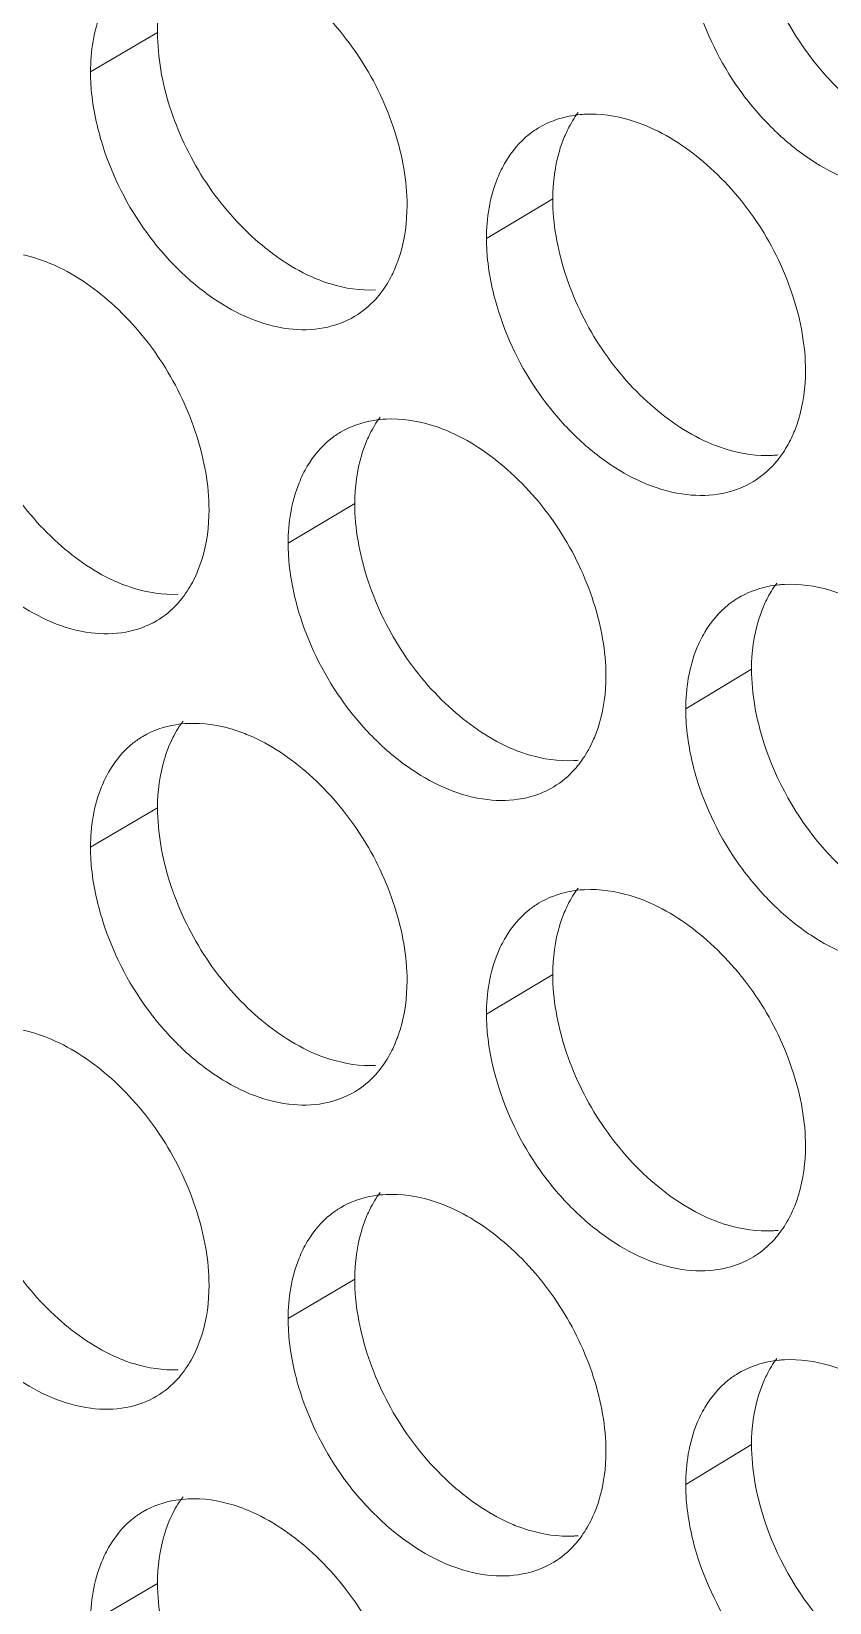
# Model space of a CAD drawing. Header units: millimetres. Extents: x 1177 to 4147, y 93 to 2194.
# Drawn here: x 2615.09 to 2623.2, y 853.62 to 869.58 of the extents above; entities that cross this region are included whole.
import ezdxf

# ---------------------------------------------------------------- set-up
doc = ezdxf.new("R2010")
doc.units = ezdxf.units.MM
doc.header["$LTSCALE"] = 0.1
doc.layers.get('0').update_dxf_attribs({"lineweight": 13})
doc.layers.add('标注', color=251, linetype='Continuous', lineweight=9)

# ---------------------------------------------------------------- blocks, each defined once
blk = doc.blocks.new('02')
at = {"layer": '标注'}
for p, q in [((4506.808, 833.505), (4505.836, 832.934)), ((4512.541, 831.091), (4511.58, 830.515)), ((4509.669, 826.67), (4508.703, 826.096)), ((4515.425, 824.27), (4514.47, 823.691)), ((4506.808, 822.255), (4505.836, 821.684)), ((4506.808, 822.255), (4505.836, 821.684)), ((4512.541, 819.841), (4511.58, 819.265)), ((4512.541, 819.841), (4511.58, 819.265)), ((4509.669, 815.42), (4508.703, 814.846)), ((4515.425, 813.02), (4514.47, 812.441)), ((4506.808, 811.005), (4505.836, 810.434))]:
    blk.add_line(p, q, dxfattribs=at)
for centre, radius, start, end in [((4513.09, 830.668), 1.654, 92.9003, 95.1818), ((4515.644, 829.017), 1.649, 272.9969, 275.7719), ((4515.989, 823.839), 1.662, 93.0207, 95.749), ((4512.763, 824.58), 1.64, 272.8765, 275.2009), ((4513.09, 819.418), 1.654, 92.9003, 95.1818), ((4513.09, 819.418), 1.654, 92.9003, 95.1818), ((4515.644, 817.767), 1.649, 272.9969, 275.7719), ((4515.644, 817.767), 1.649, 272.9969, 275.7719), ((4515.989, 812.589), 1.662, 93.0207, 95.749), ((4512.763, 813.33), 1.64, 272.8765, 275.2009)]:
    blk.add_arc(centre, radius, start, end, dxfattribs=at)
for points, knots in [([(4515.425, 835.52), (4515.425, 835.159), (4515.6, 834.22), (4516.216, 833.124), (4517.032, 832.35), (4517.5, 832.067), (4517.74, 831.969)], [0, 0, 0, 0, 0.243755, 0.63494, 0.825083, 1, 1, 1, 1]), ([(4510.428, 830.997), (4510.428, 831.358), (4510.288, 832.107), (4509.799, 833.141), (4509.067, 834.003), (4508.45, 834.426), (4508.128, 834.561)], [0, 0, 0, 0, 0.243745, 0.505466, 0.764291, 1, 1, 1, 1]), ([(4506.984, 834.425), (4506.955, 834.357), (4506.848, 834.062), (4506.808, 833.745), (4506.808, 833.505)], [0, 0, 0, 0, 0.235516, 1, 1, 1, 1]), ([(4506.115, 834.053), (4506.069, 833.976), (4505.898, 833.627), (4505.836, 833.231), (4505.836, 832.934)], [0, 0, 0, 0, 0.232263, 1, 1, 1, 1]), ([(4514.648, 833.874), (4514.793, 833.423), (4515.124, 832.777), (4515.744, 832.074), (4516.404, 831.532), (4517.165, 831.203), (4517.903, 831.225), (4518.224, 831.346), (4518.362, 831.431)], [0, 0, 0, 0, 0.285015, 0.426566, 0.56171, 0.798641, 0.902454, 1, 1, 1, 1]), ([(4506.808, 833.505), (4506.808, 833.144), (4506.946, 832.395), (4507.432, 831.361), (4508.16, 830.497), (4508.775, 830.074), (4509.096, 829.938)], [0, 0, 0, 0, 0.24405, 0.505923, 0.764587, 1, 1, 1, 1]), ([(4505.836, 832.934), (4505.836, 832.847), (4505.853, 832.486), (4505.93, 832.128), (4506.013, 831.865)], [0, 0, 0, 0, 0.239158, 1, 1, 1, 1]), ([(4512.941, 832.315), (4512.887, 832.31), (4512.676, 832.28), (4512.472, 832.204), (4512.336, 832.123)], [0, 0, 0, 0, 0.257466, 1, 1, 1, 1]), ([(4512.909, 832.343), (4512.852, 832.267), (4512.786, 832.157), (4512.732, 832.042), (4512.719, 832.012)], [0, 0, 0, 0, 0.743694, 1, 1, 1, 1]), ([(4513.891, 832.154), (4513.817, 832.184), (4513.533, 832.286), (4513.228, 832.331), (4513.007, 832.319)], [0, 0, 0, 0, 0.265915, 1, 1, 1, 1]), ([(4512.336, 832.123), (4512.288, 832.094), (4512.099, 831.963), (4511.948, 831.781), (4511.859, 831.632)], [0, 0, 0, 0, 0.245262, 1, 1, 1, 1]), ([(4512.719, 832.012), (4512.69, 831.944), (4512.582, 831.649), (4512.541, 831.331), (4512.541, 831.091)], [0, 0, 0, 0, 0.235813, 1, 1, 1, 1]), ([(4516.208, 828.6), (4516.208, 828.961), (4516.067, 829.71), (4515.574, 830.741), (4514.836, 831.601), (4514.214, 832.02), (4513.891, 832.154)], [0, 0, 0, 0, 0.243409, 0.504813, 0.763684, 1, 1, 1, 1]), ([(4506.013, 831.865), (4506.155, 831.415), (4506.48, 830.771), (4507.089, 830.064), (4507.737, 829.518), (4508.484, 829.181), (4509.215, 829.191), (4509.533, 829.306), (4509.67, 829.388)], [0, 0, 0, 0, 0.286235, 0.428153, 0.563457, 0.799968, 0.903181, 1, 1, 1, 1]), ([(4511.859, 831.632), (4511.813, 831.555), (4511.643, 831.207), (4511.58, 830.812), (4511.58, 830.515)], [0, 0, 0, 0, 0.232735, 1, 1, 1, 1]), ([(4510.25, 830.078), (4510.28, 830.146), (4510.387, 830.44), (4510.428, 830.758), (4510.428, 830.997)], [0, 0, 0, 0, 0.235754, 1, 1, 1, 1]), ([(4512.541, 831.091), (4512.541, 830.73), (4512.681, 829.982), (4513.171, 828.949), (4513.905, 828.088), (4514.524, 827.669), (4514.847, 827.535)], [0, 0, 0, 0, 0.243714, 0.505271, 0.763981, 1, 1, 1, 1]), ([(4511.58, 830.515), (4511.58, 830.429), (4511.597, 830.067), (4511.675, 829.71), (4511.758, 829.448)], [0, 0, 0, 0, 0.239233, 1, 1, 1, 1]), ([(4505.264, 830.15), (4505.191, 830.181), (4504.912, 830.285), (4504.609, 830.332), (4504.391, 830.322)], [0, 0, 0, 0, 0.266406, 1, 1, 1, 1]), ([(4507.555, 826.581), (4507.555, 826.942), (4507.415, 827.691), (4506.928, 828.725), (4506.199, 829.59), (4505.585, 830.014), (4505.264, 830.15)], [0, 0, 0, 0, 0.243914, 0.505794, 0.764596, 1, 1, 1, 1]), ([(4510.058, 829.742), (4510.115, 829.819), (4510.183, 829.93), (4510.237, 830.047), (4510.25, 830.078)], [0, 0, 0, 0, 0.74354, 1, 1, 1, 1]), ([(4509.096, 829.938), (4509.169, 829.908), (4509.449, 829.805), (4509.753, 829.759), (4509.971, 829.77)], [0, 0, 0, 0, 0.265996, 1, 1, 1, 1]), ([(4509.67, 829.388), (4509.782, 829.455), (4509.92, 829.57), (4510.031, 829.706), (4510.058, 829.742)], [0, 0, 0, 0, 0.744409, 1, 1, 1, 1]), ([(4511.758, 829.448), (4511.902, 828.997), (4512.231, 828.352), (4512.847, 827.647), (4513.504, 827.104), (4514.26, 826.772), (4514.996, 826.79), (4515.316, 826.909), (4515.454, 826.993)], [0, 0, 0, 0, 0.28542, 0.427092, 0.562289, 0.79908, 0.902694, 1, 1, 1, 1]), ([(4503.958, 829.097), (4503.958, 828.736), (4504.096, 827.987), (4504.579, 826.952), (4505.304, 826.086), (4505.917, 825.661), (4506.237, 825.525)], [0, 0, 0, 0, 0.244219, 0.506251, 0.764892, 1, 1, 1, 1]), ([(4516.029, 827.68), (4516.059, 827.748), (4516.167, 828.043), (4516.208, 828.36), (4516.208, 828.6)], [0, 0, 0, 0, 0.236051, 1, 1, 1, 1]), ([(4510.038, 827.925), (4509.981, 827.848), (4509.913, 827.737), (4509.859, 827.62), (4509.846, 827.59)], [0, 0, 0, 0, 0.74352, 1, 1, 1, 1]), ([(4511.004, 827.729), (4510.93, 827.76), (4510.648, 827.862), (4510.343, 827.908), (4510.123, 827.897)], [0, 0, 0, 0, 0.266077, 1, 1, 1, 1]), ([(4509.46, 827.705), (4509.412, 827.676), (4509.222, 827.545), (4509.07, 827.363), (4508.981, 827.214)], [0, 0, 0, 0, 0.245151, 1, 1, 1, 1]), ([(4510.123, 827.897), (4510.064, 827.894), (4509.833, 827.871), (4509.608, 827.793), (4509.46, 827.705)], [0, 0, 0, 0, 0.258753, 1, 1, 1, 1]), ([(4513.313, 824.17), (4513.313, 824.531), (4513.172, 825.28), (4512.681, 826.313), (4511.946, 827.174), (4511.327, 827.594), (4511.004, 827.729)], [0, 0, 0, 0, 0.243576, 0.505139, 0.763987, 1, 1, 1, 1]), ([(4515.841, 827.351), (4515.897, 827.427), (4515.963, 827.536), (4516.016, 827.65), (4516.029, 827.68)], [0, 0, 0, 0, 0.743887, 1, 1, 1, 1]), ([(4503.157, 827.459), (4503.298, 827.01), (4503.621, 826.365), (4504.227, 825.658), (4504.871, 825.111), (4505.614, 824.771), (4506.341, 824.777), (4506.658, 824.89), (4506.795, 824.97)], [0, 0, 0, 0, 0.286646, 0.428688, 0.564047, 0.800418, 0.903427, 1, 1, 1, 1]), ([(4509.846, 827.59), (4509.817, 827.522), (4509.709, 827.227), (4509.669, 826.91), (4509.669, 826.67)], [0, 0, 0, 0, 0.235665, 1, 1, 1, 1]), ([(4514.847, 827.535), (4514.921, 827.505), (4515.204, 827.403), (4515.51, 827.359), (4515.73, 827.371)], [0, 0, 0, 0, 0.265674, 1, 1, 1, 1]), ([(4515.454, 826.993), (4515.566, 827.061), (4515.703, 827.178), (4515.814, 827.315), (4515.841, 827.351)], [0, 0, 0, 0, 0.744581, 1, 1, 1, 1]), ([(4508.981, 827.214), (4508.935, 827.137), (4508.765, 826.788), (4508.703, 826.393), (4508.703, 826.096)], [0, 0, 0, 0, 0.2325, 1, 1, 1, 1]), ([(4507.378, 825.662), (4507.407, 825.73), (4507.514, 826.024), (4507.555, 826.341), (4507.555, 826.581)], [0, 0, 0, 0, 0.235606, 1, 1, 1, 1]), ([(4509.669, 826.67), (4509.669, 826.309), (4509.808, 825.56), (4510.296, 824.526), (4511.027, 823.664), (4511.644, 823.243), (4511.966, 823.108)], [0, 0, 0, 0, 0.243882, 0.505596, 0.764283, 1, 1, 1, 1]), ([(4508.703, 826.096), (4508.703, 826.01), (4508.719, 825.648), (4508.797, 825.29), (4508.88, 825.028)], [0, 0, 0, 0, 0.239196, 1, 1, 1, 1]), ([(4507.183, 825.323), (4507.202, 825.348), (4507.277, 825.455), (4507.339, 825.571), (4507.378, 825.662)], [0, 0, 0, 0, 0.244103, 1, 1, 1, 1]), ([(4506.237, 825.525), (4506.31, 825.494), (4506.589, 825.391), (4506.891, 825.345), (4507.109, 825.355)], [0, 0, 0, 0, 0.26616, 1, 1, 1, 1]), ([(4515.823, 825.493), (4515.769, 825.487), (4515.56, 825.456), (4515.358, 825.379), (4515.224, 825.298)], [0, 0, 0, 0, 0.257249, 1, 1, 1, 1]), ([(4515.791, 825.518), (4515.735, 825.443), (4515.67, 825.334), (4515.616, 825.22), (4515.604, 825.19)], [0, 0, 0, 0, 0.743867, 1, 1, 1, 1]), ([(4516.789, 825.335), (4516.715, 825.365), (4516.43, 825.466), (4516.123, 825.51), (4515.901, 825.499)], [0, 0, 0, 0, 0.265755, 1, 1, 1, 1]), ([(4506.795, 824.97), (4506.907, 825.037), (4507.045, 825.151), (4507.156, 825.287), (4507.183, 825.323)], [0, 0, 0, 0, 0.744319, 1, 1, 1, 1]), ([(4515.224, 825.298), (4515.176, 825.269), (4514.988, 825.137), (4514.837, 824.956), (4514.748, 824.807)], [0, 0, 0, 0, 0.24537, 1, 1, 1, 1]), ([(4515.604, 825.19), (4515.574, 825.122), (4515.466, 824.827), (4515.425, 824.509), (4515.425, 824.27)], [0, 0, 0, 0, 0.235961, 1, 1, 1, 1]), ([(4508.88, 825.028), (4509.023, 824.578), (4509.35, 823.933), (4509.962, 823.227), (4510.615, 822.683), (4511.366, 822.348), (4512.099, 822.362), (4512.418, 822.479), (4512.556, 822.562)], [0, 0, 0, 0, 0.285826, 0.427621, 0.562871, 0.799523, 0.902937, 1, 1, 1, 1]), ([(4514.748, 824.807), (4514.702, 824.73), (4514.532, 824.382), (4514.47, 823.987), (4514.47, 823.691)], [0, 0, 0, 0, 0.232969, 1, 1, 1, 1]), ([(4515.425, 824.27), (4515.425, 823.909), (4515.6, 822.97), (4516.216, 821.874), (4517.032, 821.1), (4517.5, 820.817), (4517.74, 820.719)], [0, 0, 0, 0, 0.243755, 0.63494, 0.825083, 1, 1, 1, 1]), ([(4513.134, 823.251), (4513.164, 823.318), (4513.272, 823.613), (4513.313, 823.931), (4513.313, 824.17)], [0, 0, 0, 0, 0.235903, 1, 1, 1, 1]), ([(4514.47, 823.691), (4514.47, 823.605), (4514.487, 823.243), (4514.564, 822.886), (4514.648, 822.624)], [0, 0, 0, 0, 0.239271, 1, 1, 1, 1]), ([(4507.251, 823.481), (4507.192, 823.478), (4506.965, 823.456), (4506.741, 823.38), (4506.595, 823.294)], [0, 0, 0, 0, 0.258729, 1, 1, 1, 1]), ([(4507.251, 823.481), (4507.192, 823.478), (4506.965, 823.456), (4506.741, 823.38), (4506.595, 823.294)], [0, 0, 0, 0, 0.258729, 1, 1, 1, 1]), ([(4507.178, 823.513), (4507.159, 823.487), (4507.084, 823.381), (4507.023, 823.265), (4506.984, 823.175)], [0, 0, 0, 0, 0.244083, 1, 1, 1, 1]), ([(4507.178, 823.513), (4507.159, 823.487), (4507.084, 823.381), (4507.023, 823.265), (4506.984, 823.175)], [0, 0, 0, 0, 0.244083, 1, 1, 1, 1]), ([(4508.128, 823.311), (4508.055, 823.342), (4507.774, 823.445), (4507.471, 823.491), (4507.251, 823.481)], [0, 0, 0, 0, 0.26624, 1, 1, 1, 1]), ([(4508.128, 823.311), (4508.055, 823.342), (4507.774, 823.445), (4507.471, 823.491), (4507.251, 823.481)], [0, 0, 0, 0, 0.26624, 1, 1, 1, 1]), ([(4506.595, 823.294), (4506.547, 823.265), (4506.356, 823.135), (4506.204, 822.952), (4506.115, 822.803)], [0, 0, 0, 0, 0.245038, 1, 1, 1, 1]), ([(4506.595, 823.294), (4506.547, 823.265), (4506.356, 823.135), (4506.204, 822.952), (4506.115, 822.803)], [0, 0, 0, 0, 0.245038, 1, 1, 1, 1]), ([(4506.984, 823.175), (4506.955, 823.107), (4506.848, 822.812), (4506.808, 822.495), (4506.808, 822.255)], [0, 0, 0, 0, 0.235516, 1, 1, 1, 1]), ([(4506.984, 823.175), (4506.955, 823.107), (4506.848, 822.812), (4506.808, 822.495), (4506.808, 822.255)], [0, 0, 0, 0, 0.235516, 1, 1, 1, 1]), ([(4510.428, 819.747), (4510.428, 820.108), (4510.288, 820.857), (4509.799, 821.891), (4509.067, 822.753), (4508.45, 823.176), (4508.128, 823.311)], [0, 0, 0, 0, 0.243745, 0.505466, 0.764291, 1, 1, 1, 1]), ([(4510.428, 819.747), (4510.428, 820.108), (4510.288, 820.857), (4509.799, 821.891), (4509.067, 822.753), (4508.45, 823.176), (4508.128, 823.311)], [0, 0, 0, 0, 0.243745, 0.505466, 0.764291, 1, 1, 1, 1]), ([(4512.944, 822.918), (4513, 822.995), (4513.067, 823.105), (4513.121, 823.22), (4513.134, 823.251)], [0, 0, 0, 0, 0.743715, 1, 1, 1, 1]), ([(4511.966, 823.108), (4512.039, 823.078), (4512.321, 822.976), (4512.625, 822.931), (4512.845, 822.942)], [0, 0, 0, 0, 0.265834, 1, 1, 1, 1]), ([(4512.556, 822.562), (4512.668, 822.63), (4512.806, 822.745), (4512.917, 822.882), (4512.944, 822.918)], [0, 0, 0, 0, 0.744496, 1, 1, 1, 1]), ([(4506.115, 822.803), (4506.069, 822.726), (4505.898, 822.377), (4505.836, 821.981), (4505.836, 821.684)], [0, 0, 0, 0, 0.232263, 1, 1, 1, 1]), ([(4506.115, 822.803), (4506.069, 822.726), (4505.898, 822.377), (4505.836, 821.981), (4505.836, 821.684)], [0, 0, 0, 0, 0.232263, 1, 1, 1, 1]), ([(4514.648, 822.624), (4514.793, 822.173), (4515.124, 821.527), (4515.744, 820.824), (4516.404, 820.282), (4517.165, 819.953), (4517.903, 819.975), (4518.224, 820.096), (4518.362, 820.181)], [0, 0, 0, 0, 0.285015, 0.426566, 0.56171, 0.798641, 0.902454, 1, 1, 1, 1]), ([(4506.808, 822.255), (4506.808, 821.894), (4506.946, 821.145), (4507.432, 820.111), (4508.16, 819.247), (4508.775, 818.824), (4509.096, 818.688)], [0, 0, 0, 0, 0.24405, 0.505923, 0.764587, 1, 1, 1, 1]), ([(4506.808, 822.255), (4506.808, 821.894), (4506.946, 821.145), (4507.432, 820.111), (4508.16, 819.247), (4508.775, 818.824), (4509.096, 818.688)], [0, 0, 0, 0, 0.24405, 0.505923, 0.764587, 1, 1, 1, 1]), ([(4505.836, 821.684), (4505.836, 821.597), (4505.853, 821.236), (4505.93, 820.878), (4506.013, 820.615)], [0, 0, 0, 0, 0.239158, 1, 1, 1, 1]), ([(4505.836, 821.684), (4505.836, 821.597), (4505.853, 821.236), (4505.93, 820.878), (4506.013, 820.615)], [0, 0, 0, 0, 0.239158, 1, 1, 1, 1]), ([(4512.909, 821.093), (4512.852, 821.017), (4512.786, 820.907), (4512.732, 820.792), (4512.719, 820.762)], [0, 0, 0, 0, 0.743694, 1, 1, 1, 1]), ([(4512.909, 821.093), (4512.852, 821.017), (4512.786, 820.907), (4512.732, 820.792), (4512.719, 820.762)], [0, 0, 0, 0, 0.743694, 1, 1, 1, 1]), ([(4513.891, 820.904), (4513.817, 820.934), (4513.533, 821.036), (4513.228, 821.081), (4513.007, 821.069)], [0, 0, 0, 0, 0.265915, 1, 1, 1, 1]), ([(4513.891, 820.904), (4513.817, 820.934), (4513.533, 821.036), (4513.228, 821.081), (4513.007, 821.069)], [0, 0, 0, 0, 0.265915, 1, 1, 1, 1]), ([(4512.336, 820.873), (4512.288, 820.844), (4512.099, 820.713), (4511.948, 820.531), (4511.859, 820.382)], [0, 0, 0, 0, 0.245262, 1, 1, 1, 1]), ([(4512.336, 820.873), (4512.288, 820.844), (4512.099, 820.713), (4511.948, 820.531), (4511.859, 820.382)], [0, 0, 0, 0, 0.245262, 1, 1, 1, 1]), ([(4512.941, 821.065), (4512.887, 821.06), (4512.676, 821.03), (4512.472, 820.954), (4512.336, 820.873)], [0, 0, 0, 0, 0.257466, 1, 1, 1, 1]), ([(4512.941, 821.065), (4512.887, 821.06), (4512.676, 821.03), (4512.472, 820.954), (4512.336, 820.873)], [0, 0, 0, 0, 0.257466, 1, 1, 1, 1]), ([(4516.208, 817.35), (4516.208, 817.711), (4516.067, 818.46), (4515.574, 819.491), (4514.836, 820.351), (4514.214, 820.77), (4513.891, 820.904)], [0, 0, 0, 0, 0.243409, 0.504813, 0.763684, 1, 1, 1, 1]), ([(4516.208, 817.35), (4516.208, 817.711), (4516.067, 818.46), (4515.574, 819.491), (4514.836, 820.351), (4514.214, 820.77), (4513.891, 820.904)], [0, 0, 0, 0, 0.243409, 0.504813, 0.763684, 1, 1, 1, 1]), ([(4506.013, 820.615), (4506.155, 820.165), (4506.48, 819.521), (4507.089, 818.814), (4507.737, 818.268), (4508.484, 817.931), (4509.215, 817.941), (4509.533, 818.056), (4509.67, 818.138)], [0, 0, 0, 0, 0.286235, 0.428153, 0.563457, 0.799968, 0.903181, 1, 1, 1, 1]), ([(4506.013, 820.615), (4506.155, 820.165), (4506.48, 819.521), (4507.089, 818.814), (4507.737, 818.268), (4508.484, 817.931), (4509.215, 817.941), (4509.533, 818.056), (4509.67, 818.138)], [0, 0, 0, 0, 0.286235, 0.428153, 0.563457, 0.799968, 0.903181, 1, 1, 1, 1]), ([(4512.719, 820.762), (4512.69, 820.694), (4512.582, 820.399), (4512.541, 820.081), (4512.541, 819.841)], [0, 0, 0, 0, 0.235813, 1, 1, 1, 1]), ([(4512.719, 820.762), (4512.69, 820.694), (4512.582, 820.399), (4512.541, 820.081), (4512.541, 819.841)], [0, 0, 0, 0, 0.235813, 1, 1, 1, 1]), ([(4511.859, 820.382), (4511.813, 820.305), (4511.643, 819.957), (4511.58, 819.562), (4511.58, 819.265)], [0, 0, 0, 0, 0.232735, 1, 1, 1, 1]), ([(4511.859, 820.382), (4511.813, 820.305), (4511.643, 819.957), (4511.58, 819.562), (4511.58, 819.265)], [0, 0, 0, 0, 0.232735, 1, 1, 1, 1]), ([(4510.25, 818.828), (4510.28, 818.896), (4510.387, 819.19), (4510.428, 819.508), (4510.428, 819.747)], [0, 0, 0, 0, 0.235754, 1, 1, 1, 1]), ([(4510.25, 818.828), (4510.28, 818.896), (4510.387, 819.19), (4510.428, 819.508), (4510.428, 819.747)], [0, 0, 0, 0, 0.235754, 1, 1, 1, 1]), ([(4512.541, 819.841), (4512.541, 819.48), (4512.681, 818.732), (4513.171, 817.699), (4513.905, 816.838), (4514.524, 816.419), (4514.847, 816.285)], [0, 0, 0, 0, 0.243714, 0.505271, 0.763981, 1, 1, 1, 1]), ([(4512.541, 819.841), (4512.541, 819.48), (4512.681, 818.732), (4513.171, 817.699), (4513.905, 816.838), (4514.524, 816.419), (4514.847, 816.285)], [0, 0, 0, 0, 0.243714, 0.505271, 0.763981, 1, 1, 1, 1]), ([(4511.58, 819.265), (4511.58, 819.179), (4511.597, 818.817), (4511.675, 818.46), (4511.758, 818.198)], [0, 0, 0, 0, 0.239233, 1, 1, 1, 1]), ([(4511.58, 819.265), (4511.58, 819.179), (4511.597, 818.817), (4511.675, 818.46), (4511.758, 818.198)], [0, 0, 0, 0, 0.239233, 1, 1, 1, 1]), ([(4505.264, 818.9), (4505.191, 818.931), (4504.912, 819.035), (4504.609, 819.082), (4504.391, 819.072)], [0, 0, 0, 0, 0.266406, 1, 1, 1, 1]), ([(4507.555, 815.331), (4507.555, 815.692), (4507.415, 816.441), (4506.928, 817.475), (4506.199, 818.34), (4505.585, 818.764), (4505.264, 818.9)], [0, 0, 0, 0, 0.243914, 0.505794, 0.764596, 1, 1, 1, 1]), ([(4510.058, 818.492), (4510.115, 818.569), (4510.183, 818.68), (4510.237, 818.797), (4510.25, 818.828)], [0, 0, 0, 0, 0.74354, 1, 1, 1, 1]), ([(4510.058, 818.492), (4510.115, 818.569), (4510.183, 818.68), (4510.237, 818.797), (4510.25, 818.828)], [0, 0, 0, 0, 0.74354, 1, 1, 1, 1]), ([(4509.096, 818.688), (4509.169, 818.658), (4509.449, 818.555), (4509.753, 818.509), (4509.971, 818.52)], [0, 0, 0, 0, 0.265996, 1, 1, 1, 1]), ([(4509.096, 818.688), (4509.169, 818.658), (4509.449, 818.555), (4509.753, 818.509), (4509.971, 818.52)], [0, 0, 0, 0, 0.265996, 1, 1, 1, 1]), ([(4509.67, 818.138), (4509.782, 818.205), (4509.92, 818.32), (4510.031, 818.456), (4510.058, 818.492)], [0, 0, 0, 0, 0.744409, 1, 1, 1, 1]), ([(4509.67, 818.138), (4509.782, 818.205), (4509.92, 818.32), (4510.031, 818.456), (4510.058, 818.492)], [0, 0, 0, 0, 0.744409, 1, 1, 1, 1]), ([(4511.758, 818.198), (4511.902, 817.747), (4512.231, 817.102), (4512.847, 816.397), (4513.504, 815.854), (4514.26, 815.522), (4514.996, 815.54), (4515.316, 815.659), (4515.454, 815.743)], [0, 0, 0, 0, 0.28542, 0.427092, 0.562289, 0.79908, 0.902694, 1, 1, 1, 1]), ([(4511.758, 818.198), (4511.902, 817.747), (4512.231, 817.102), (4512.847, 816.397), (4513.504, 815.854), (4514.26, 815.522), (4514.996, 815.54), (4515.316, 815.659), (4515.454, 815.743)], [0, 0, 0, 0, 0.28542, 0.427092, 0.562289, 0.79908, 0.902694, 1, 1, 1, 1]), ([(4503.958, 817.847), (4503.958, 817.486), (4504.096, 816.737), (4504.579, 815.702), (4505.304, 814.836), (4505.917, 814.411), (4506.237, 814.275)], [0, 0, 0, 0, 0.244219, 0.506251, 0.764892, 1, 1, 1, 1]), ([(4516.029, 816.43), (4516.059, 816.498), (4516.167, 816.793), (4516.208, 817.11), (4516.208, 817.35)], [0, 0, 0, 0, 0.236051, 1, 1, 1, 1]), ([(4516.029, 816.43), (4516.059, 816.498), (4516.167, 816.793), (4516.208, 817.11), (4516.208, 817.35)], [0, 0, 0, 0, 0.236051, 1, 1, 1, 1]), ([(4510.123, 816.647), (4510.064, 816.644), (4509.833, 816.621), (4509.608, 816.543), (4509.46, 816.455)], [0, 0, 0, 0, 0.258753, 1, 1, 1, 1]), ([(4510.038, 816.675), (4509.981, 816.598), (4509.913, 816.487), (4509.859, 816.37), (4509.846, 816.34)], [0, 0, 0, 0, 0.74352, 1, 1, 1, 1]), ([(4511.004, 816.479), (4510.93, 816.51), (4510.648, 816.612), (4510.343, 816.658), (4510.123, 816.647)], [0, 0, 0, 0, 0.266077, 1, 1, 1, 1]), ([(4509.46, 816.455), (4509.412, 816.426), (4509.222, 816.295), (4509.07, 816.113), (4508.981, 815.964)], [0, 0, 0, 0, 0.245151, 1, 1, 1, 1]), ([(4509.846, 816.34), (4509.817, 816.272), (4509.709, 815.977), (4509.669, 815.66), (4509.669, 815.42)], [0, 0, 0, 0, 0.235665, 1, 1, 1, 1]), ([(4513.313, 812.92), (4513.313, 813.281), (4513.172, 814.03), (4512.681, 815.063), (4511.946, 815.924), (4511.327, 816.344), (4511.004, 816.479)], [0, 0, 0, 0, 0.243576, 0.505139, 0.763987, 1, 1, 1, 1]), ([(4514.847, 816.285), (4514.921, 816.255), (4515.204, 816.153), (4515.51, 816.109), (4515.73, 816.121)], [0, 0, 0, 0, 0.265674, 1, 1, 1, 1]), ([(4514.847, 816.285), (4514.921, 816.255), (4515.204, 816.153), (4515.51, 816.109), (4515.73, 816.121)], [0, 0, 0, 0, 0.265674, 1, 1, 1, 1]), ([(4515.841, 816.101), (4515.897, 816.177), (4515.963, 816.286), (4516.016, 816.4), (4516.029, 816.43)], [0, 0, 0, 0, 0.743887, 1, 1, 1, 1]), ([(4515.841, 816.101), (4515.897, 816.177), (4515.963, 816.286), (4516.016, 816.4), (4516.029, 816.43)], [0, 0, 0, 0, 0.743887, 1, 1, 1, 1]), ([(4503.157, 816.209), (4503.298, 815.76), (4503.621, 815.115), (4504.227, 814.408), (4504.871, 813.861), (4505.614, 813.521), (4506.341, 813.527), (4506.658, 813.64), (4506.795, 813.72)], [0, 0, 0, 0, 0.286646, 0.428688, 0.564047, 0.800418, 0.903427, 1, 1, 1, 1]), ([(4515.454, 815.743), (4515.566, 815.811), (4515.703, 815.928), (4515.814, 816.065), (4515.841, 816.101)], [0, 0, 0, 0, 0.744581, 1, 1, 1, 1]), ([(4515.454, 815.743), (4515.566, 815.811), (4515.703, 815.928), (4515.814, 816.065), (4515.841, 816.101)], [0, 0, 0, 0, 0.744581, 1, 1, 1, 1]), ([(4508.981, 815.964), (4508.935, 815.887), (4508.765, 815.538), (4508.703, 815.143), (4508.703, 814.846)], [0, 0, 0, 0, 0.2325, 1, 1, 1, 1]), ([(4509.669, 815.42), (4509.669, 815.059), (4509.808, 814.31), (4510.296, 813.276), (4511.027, 812.414), (4511.644, 811.993), (4511.966, 811.858)], [0, 0, 0, 0, 0.243882, 0.505596, 0.764283, 1, 1, 1, 1]), ([(4507.378, 814.412), (4507.407, 814.48), (4507.514, 814.774), (4507.555, 815.091), (4507.555, 815.331)], [0, 0, 0, 0, 0.235606, 1, 1, 1, 1]), ([(4508.703, 814.846), (4508.703, 814.76), (4508.719, 814.398), (4508.797, 814.04), (4508.88, 813.778)], [0, 0, 0, 0, 0.239196, 1, 1, 1, 1]), ([(4506.237, 814.275), (4506.31, 814.244), (4506.589, 814.141), (4506.891, 814.095), (4507.109, 814.105)], [0, 0, 0, 0, 0.26616, 1, 1, 1, 1]), ([(4507.183, 814.073), (4507.202, 814.098), (4507.277, 814.205), (4507.339, 814.321), (4507.378, 814.412)], [0, 0, 0, 0, 0.244103, 1, 1, 1, 1]), ([(4515.823, 814.243), (4515.769, 814.237), (4515.56, 814.206), (4515.358, 814.129), (4515.224, 814.048)], [0, 0, 0, 0, 0.257249, 1, 1, 1, 1]), ([(4515.791, 814.268), (4515.735, 814.193), (4515.67, 814.084), (4515.616, 813.97), (4515.604, 813.94)], [0, 0, 0, 0, 0.743867, 1, 1, 1, 1]), ([(4516.789, 814.085), (4516.715, 814.115), (4516.43, 814.216), (4516.123, 814.26), (4515.901, 814.249)], [0, 0, 0, 0, 0.265755, 1, 1, 1, 1]), ([(4506.795, 813.72), (4506.907, 813.787), (4507.045, 813.901), (4507.156, 814.037), (4507.183, 814.073)], [0, 0, 0, 0, 0.744319, 1, 1, 1, 1]), ([(4515.224, 814.048), (4515.176, 814.019), (4514.988, 813.887), (4514.837, 813.706), (4514.748, 813.557)], [0, 0, 0, 0, 0.24537, 1, 1, 1, 1]), ([(4508.88, 813.778), (4509.023, 813.328), (4509.35, 812.683), (4509.962, 811.977), (4510.615, 811.433), (4511.366, 811.098), (4512.099, 811.112), (4512.418, 811.229), (4512.556, 811.312)], [0, 0, 0, 0, 0.285826, 0.427621, 0.562871, 0.799523, 0.902937, 1, 1, 1, 1]), ([(4515.604, 813.94), (4515.574, 813.872), (4515.466, 813.577), (4515.425, 813.259), (4515.425, 813.02)], [0, 0, 0, 0, 0.235961, 1, 1, 1, 1]), ([(4514.748, 813.557), (4514.702, 813.48), (4514.532, 813.132), (4514.47, 812.737), (4514.47, 812.441)], [0, 0, 0, 0, 0.232969, 1, 1, 1, 1]), ([(4513.134, 812.001), (4513.164, 812.068), (4513.272, 812.363), (4513.313, 812.681), (4513.313, 812.92)], [0, 0, 0, 0, 0.235903, 1, 1, 1, 1]), ([(4515.425, 813.02), (4515.425, 812.659), (4515.6, 811.72), (4516.216, 810.624), (4517.032, 809.85), (4517.5, 809.567), (4517.74, 809.469)], [0, 0, 0, 0, 0.243755, 0.63494, 0.825083, 1, 1, 1, 1]), ([(4514.47, 812.441), (4514.47, 812.355), (4514.487, 811.993), (4514.564, 811.636), (4514.648, 811.374)], [0, 0, 0, 0, 0.239271, 1, 1, 1, 1]), ([(4507.251, 812.231), (4507.192, 812.228), (4506.965, 812.206), (4506.741, 812.13), (4506.595, 812.044)], [0, 0, 0, 0, 0.258729, 1, 1, 1, 1]), ([(4507.178, 812.263), (4507.159, 812.237), (4507.084, 812.131), (4507.023, 812.015), (4506.984, 811.925)], [0, 0, 0, 0, 0.244083, 1, 1, 1, 1]), ([(4508.128, 812.061), (4508.055, 812.092), (4507.774, 812.195), (4507.471, 812.241), (4507.251, 812.231)], [0, 0, 0, 0, 0.26624, 1, 1, 1, 1]), ([(4506.595, 812.044), (4506.547, 812.015), (4506.356, 811.885), (4506.204, 811.702), (4506.115, 811.553)], [0, 0, 0, 0, 0.245038, 1, 1, 1, 1]), ([(4510.428, 808.497), (4510.428, 808.858), (4510.288, 809.607), (4509.799, 810.641), (4509.067, 811.503), (4508.45, 811.926), (4508.128, 812.061)], [0, 0, 0, 0, 0.243745, 0.505466, 0.764291, 1, 1, 1, 1]), ([(4512.944, 811.668), (4513, 811.745), (4513.067, 811.855), (4513.121, 811.97), (4513.134, 812.001)], [0, 0, 0, 0, 0.743715, 1, 1, 1, 1]), ([(4506.984, 811.925), (4506.955, 811.857), (4506.848, 811.562), (4506.808, 811.245), (4506.808, 811.005)], [0, 0, 0, 0, 0.235516, 1, 1, 1, 1]), ([(4511.966, 811.858), (4512.039, 811.828), (4512.321, 811.726), (4512.625, 811.681), (4512.845, 811.692)], [0, 0, 0, 0, 0.265834, 1, 1, 1, 1]), ([(4506.115, 811.553), (4506.069, 811.476), (4505.898, 811.127), (4505.836, 810.731), (4505.836, 810.434)], [0, 0, 0, 0, 0.232263, 1, 1, 1, 1]), ([(4512.556, 811.312), (4512.668, 811.38), (4512.806, 811.495), (4512.917, 811.632), (4512.944, 811.668)], [0, 0, 0, 0, 0.744496, 1, 1, 1, 1]), ([(4514.648, 811.374), (4514.793, 810.923), (4515.124, 810.277), (4515.744, 809.574), (4516.404, 809.032), (4517.165, 808.703), (4517.903, 808.725), (4518.224, 808.846), (4518.362, 808.931)], [0, 0, 0, 0, 0.285015, 0.426566, 0.56171, 0.798641, 0.902454, 1, 1, 1, 1]), ([(4506.808, 811.005), (4506.808, 810.644), (4506.946, 809.895), (4507.432, 808.861), (4508.16, 807.997), (4508.775, 807.574), (4509.096, 807.438)], [0, 0, 0, 0, 0.24405, 0.505923, 0.764587, 1, 1, 1, 1])]:
    blk.add_open_spline(points, degree=3, knots=knots, dxfattribs=at)

msp = doc.modelspace()

# ---------------------------------------------------------------- block references
at = {"xscale": 0.7, "yscale": 0.7, "zscale": 0.7}
msp.add_blockref('02', (-538.391, 286.112), dxfattribs=at)

doc.saveas('drawing.dxf')
